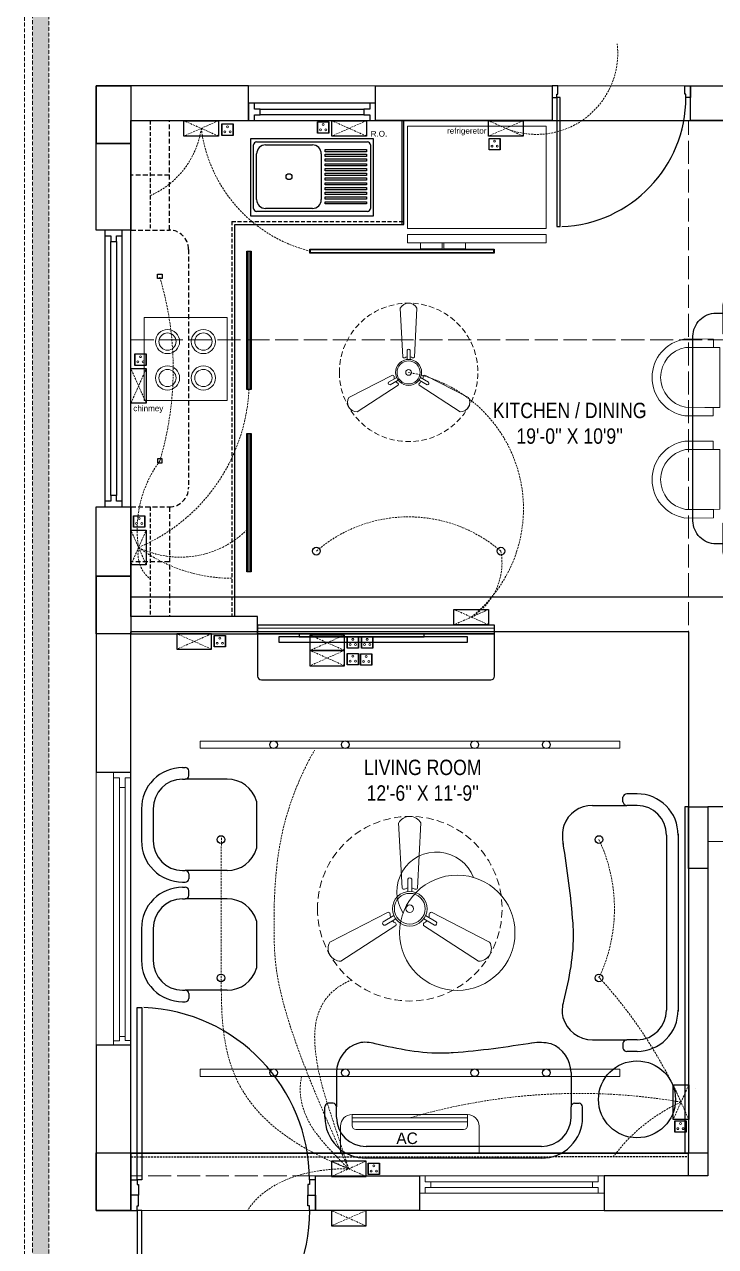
# Model space of a CAD drawing. Header units: millimetres. Extents: x 35877 to 3066687, y -650199 to -40525.
# Drawn here: x 149311.2 to 149490.8, y -180253 to -179935.2 of the extents above; entities that cross this region are included whole.
import ezdxf

# ---------------------------------------------------------------- set-up
doc = ezdxf.new("R2010")
doc.units = ezdxf.units.MM
doc.header["$MEASUREMENT"] = 0
for name, pattern in [('00 . GROUND FLOOR$0$DASHED', [0.75, 0.5, -0.25]), ('ACAD_ISO02W100', [15, 12, -3]), ('DASHED', [0.75, 0.5, -0.25]), ('DASHED2', [0.375, 0.25, -0.125]), ('DASHEDX2', [1.5, 1, -0.5]), ('HIDDEN', [0.375, 0.25, -0.125])]:
    doc.linetypes.add(name, pattern=pattern)
for name, color, linetype in [('AR DOOR', 40, 'Continuous'), ('AR ELE-5', 134, 'Continuous'), ('str coll', 6, 'Continuous')]:
    doc.layers.add(name, color=color, linetype=linetype)
for name, color, linetype, lineweight in [('CENTERLINE ( COLUMN ) ~ DIM', 7, 'Continuous', 9), ('COLUMN', 1, 'Continuous', 30), ('dim05', 1, 'Continuous', 13), ('Dimension', 10, 'DASHEDX2', 20), ('el', 7, 'Continuous', 20), ('ELEC-wires', 1, 'DASHED2', 13), ('Electrical', 84, 'Continuous', 30), ('FIRST FLOOR ( TEXT )', 7, 'Continuous', 9), ('FUR', 250, 'Continuous', 0), ('FURNITURE', 32, 'Continuous', 9), ('furniture dimensions', 1, 'DASHED', 0), ('FURNITURE-1', 252, 'Continuous', 13), ('GDR_FLOATING COLUMN', 3, 'Continuous', 18), ('GROUND FLOOR', 7, 'Continuous', 9), ('GROUND FLOOR  ( PLINE )', 251, 'Continuous', 30), ('GROUND FLOOR ( DW_RAIL )', 7, 'Continuous', 9), ('hatch-rcc', 251, 'Continuous', 9), ('Labelling', 1, 'Continuous', 25), ('Text', 7, 'Continuous', 15), ('XX~SLAB ( BEAM )~ ( DIM )', 7, 'Continuous', 9)]:
    doc.layers.add(name, color=color, linetype=linetype, lineweight=lineweight)
doc.layers.add('XX~SLAB ( PLINE )', color=251, linetype='Continuous', plot=False)
doc.styles.add('KATHA', font='swissc.ttf')
doc.styles.get("Standard").update_dxf_attribs({"font": 'arial.ttf', "height": 6})
doc.styles.add('TEXT', font='eurr____.ttf')

# ---------------------------------------------------------------- blocks, each defined once
blk = doc.blocks.new('profile light')
at = {"layer": 'Electrical', "color": 152, "lineweight": 30, "true_color": 0x2776bb}
for points in [[(2936.21, 2698.23), (2900.21, 2698.23), (2900.21, 2699.29), (2936.21, 2699.29)], [(2900.31, 2699.1), (2900.31, 2698.42), (2936.12, 2698.42), (2936.12, 2699.1)], [(2900.32, 2699.08), (2900.32, 2698.44), (2936.1, 2698.44), (2936.1, 2699.08)]]:
    blk.add_lwpolyline(points, close=True, dxfattribs=at)
blk = doc.blocks.new('*U116')
for points in [[(-40, 0), (0, 0), (0, 30), (10, 30), (10, 100), (-40, 100)], [(0, 0), (0, -1120), (30, -1120), (30, 0)], [(1160, 0), (1120, 0), (1120, 30), (1110, 30), (1110, 100), (1160, 100)]]:
    blk.add_lwpolyline(points, close=True)
at = {"layer": 'AR ELE-5', "linetype": 'ByBlock', "ltscale": 15}
blk.add_arc((-2, 1), 1122, 272.373, 359.9653, dxfattribs=at)
blk = doc.blocks.new('*U20')
for points in [[(0, 0), (0, 1120), (30, 1120), (30, 0)], [(-40, 0), (0, 0), (0, -30), (10, -30), (10, -100), (-40, -100)], [(1160, 0), (1120, 0), (1120, -30), (1110, -30), (1110, -100), (1160, -100)]]:
    blk.add_lwpolyline(points, close=True)
at = {"layer": 'AR ELE-5', "linetype": 'ByBlock', "ltscale": 15}
blk.add_arc((-1.6, -0.7), 1121.6, 0.03474, 87.62699, dxfattribs=at)
blk = doc.blocks.new('sf sfs')
at = {"layer": 'FURNITURE', "color": 9, "true_color": 0xc7c8ca, "transparency": 33554687}
blk.add_line((3348685.97, -514612.12), (3348664.42, -514612.12), dxfattribs=at)
blk.add_lwpolyline([(3348664.42, -514612.12), (3348664.42, -514590.57), (3348685.97, -514590.57), (3348685.97, -514612.12)], dxfattribs=at)
for centre, radius in [((3348670.49, -514596.83), 3.14), ((3348670.49, -514596.83), 2.24), ((3348679.82, -514596.83), 3.14), ((3348679.82, -514596.83), 2.24), ((3348670.49, -514606.3), 3.14), ((3348670.49, -514606.3), 2.24), ((3348679.82, -514606.3), 3.14), ((3348679.82, -514606.3), 2.24)]:
    blk.add_circle(centre, radius, dxfattribs=at)
blk = doc.blocks.new('SED S')
at = {"layer": 'FURNITURE', "color": 9, "true_color": 0xc7c8ca, "transparency": 33554687, "elevation": -0.07, "flags": 128}
for points in [[(3340639.61, -514630.85), (3340639.61, -514629.27), (3340645.24, -514629.27), (3340645.24, -514630.85)], [(3340645.71, -514630.85), (3340645.71, -514629.27), (3340651.34, -514629.27), (3340651.34, -514630.85)]]:
    blk.add_lwpolyline(points, dxfattribs=at)
at = {"layer": 'FURNITURE', "color": 9, "true_color": 0xc7c8ca, "transparency": 33554687, "elevation": -0.07}
for points in [[(3340618.66, -514630.85), (3340618.66, -514633.06), (3340654.66, -514633.06), (3340654.66, -514630.85)], [(3340618.66, -514634.61), (3340618.66, -514661.17), (3340654.66, -514661.17), (3340654.66, -514634.61)]]:
    blk.add_lwpolyline(points, close=True, dxfattribs=at)
blk = doc.blocks.new('SD DSD')
at = {"layer": 'FURNITURE', "color": 9, "true_color": 0xc7c8ca, "transparency": 33554687}
for p, q in [((3348486.7, -514623.32), (3348486.68, -514619.42)), ((3348502.23, -514619.34), (3348502.25, -514623.25)), ((3348486.7, -514623.32), (3348502.25, -514623.25)), ((3348483.69, -514625.26), (3348479.79, -514625.25)), ((3348483.69, -514625.26), (3348483.66, -514640.81)), ((3348505.76, -514625.26), (3348509.66, -514625.25)), ((3348505.76, -514625.26), (3348505.79, -514640.81)), ((3348479.75, -514640.8), (3348483.66, -514640.81)), ((3348509.7, -514640.8), (3348505.79, -514640.81)), ((3348479.75, -514651.77), (3348483.66, -514651.76)), ((3348483.69, -514667.31), (3348483.66, -514651.76)), ((3348505.76, -514667.31), (3348505.79, -514651.76)), ((3348509.7, -514651.77), (3348505.79, -514651.76)), ((3348483.69, -514667.31), (3348479.79, -514667.32)), ((3348505.76, -514667.31), (3348509.66, -514667.32)), ((3348486.7, -514669.25), (3348486.68, -514673.16)), ((3348486.7, -514669.25), (3348502.25, -514669.32)), ((3348502.23, -514673.23), (3348502.25, -514669.32))]:
    blk.add_line(p, q, dxfattribs=at)
at = {"layer": 'FURNITURE', "color": 9, "true_color": 0xc7c8ca, "transparency": 33554687, "flags": 128}
for points in [[(3348502.23, -514621.56), (3348504.46, -514621.55), (3348504.42, -514614.17, 0.853613), (3348484.42, -514614.22), (3348484.46, -514621.65), (3348486.68, -514621.64)], [(3348502.22, -514619.34), (3348502.23, -514621.56), (3348502.2, -514614.36, 0.835758), (3348486.65, -514614.39), (3348486.67, -514619.42), (3348486.68, -514621.64)], [(3348481.97, -514640.8), (3348481.97, -514643.02), (3348474.58, -514643.01, -0.853613), (3348474.58, -514623.01), (3348482.01, -514623.02), (3348482.01, -514625.25)], [(3348507.48, -514640.8), (3348507.48, -514643.02), (3348514.87, -514643.01, 0.853613), (3348514.87, -514623.01), (3348507.44, -514623.02), (3348507.44, -514625.25)], [(3348479.75, -514640.79), (3348481.97, -514640.8), (3348474.77, -514640.78, -0.835758), (3348474.76, -514625.23), (3348479.79, -514625.24), (3348482.01, -514625.25)], [(3348509.7, -514640.79), (3348507.48, -514640.8), (3348514.68, -514640.78, 0.835758), (3348514.69, -514625.23), (3348509.66, -514625.24), (3348507.44, -514625.25)], [(3348481.97, -514651.77), (3348481.97, -514649.55), (3348474.58, -514649.57, 0.853613), (3348474.58, -514669.57), (3348482.01, -514669.55), (3348482.01, -514667.32)], [(3348479.75, -514651.78), (3348481.97, -514651.77), (3348474.77, -514651.79, 0.835758), (3348474.76, -514667.34), (3348479.79, -514667.33), (3348482.01, -514667.33)], [(3348507.48, -514651.77), (3348507.48, -514649.55), (3348514.87, -514649.57, -0.853613), (3348514.87, -514669.57), (3348507.44, -514669.55), (3348507.44, -514667.32)], [(3348509.7, -514651.78), (3348507.48, -514651.77), (3348514.68, -514651.79, -0.835758), (3348514.69, -514667.34), (3348509.66, -514667.33), (3348507.44, -514667.33)], [(3348502.23, -514671.01), (3348504.46, -514671.02), (3348504.42, -514678.4, -0.853613), (3348484.42, -514678.36), (3348484.46, -514670.92), (3348486.68, -514670.93)], [(3348502.22, -514673.23), (3348502.23, -514671.01), (3348502.2, -514678.21, -0.835758), (3348486.65, -514678.18), (3348486.67, -514673.16), (3348486.68, -514670.93)]]:
    blk.add_lwpolyline(points, format="xyb", dxfattribs=at)
at = {"layer": 'FURNITURE', "color": 9, "lineweight": 30, "true_color": 0xc7c8ca, "transparency": 33554687}
blk.add_lwpolyline([(3348506.78, -514676.29), (3348482.68, -514676.29, -0.414214), (3348476.68, -514670.29), (3348476.68, -514622.29, -0.414214), (3348482.68, -514616.29), (3348506.78, -514616.29, -0.414214), (3348512.78, -514622.29), (3348512.78, -514670.29, -0.414214)], format="xyb", close=True, dxfattribs=at)
blk = doc.blocks.new('fan')
at = {"layer": 'Electrical', "lineweight": 15, "ltscale": 20, "transparency": 33554687}
for p, q in [((3300835.29, -509900.78), (3300836.47, -509923.43)), ((3300841.81, -509923.43), (3300842.99, -509900.78)), ((3300838.47, -509924.57), (3300838.47, -509920.25)), ((3300839.81, -509920.28), (3300839.81, -509924.57)), ((3300831.66, -509931.77), (3300811.45, -509942.07)), ((3300829.93, -509935.08), (3300833.64, -509932.93)), ((3300834.31, -509934.09), (3300830.57, -509936.25)), ((3300847.68, -509936.23), (3300843.97, -509934.09)), ((3300844.64, -509932.93), (3300848.38, -509935.09)), ((3300866.83, -509942.07), (3300846.62, -509931.77)), ((3300815.3, -509948.74), (3300834.33, -509936.39)), ((3300843.95, -509936.39), (3300862.98, -509948.74))]:
    blk.add_line(p, q, dxfattribs=at)
at = {"layer": 'Electrical', "linetype": 'DASHED', "lineweight": 15, "ltscale": 5, "transparency": 33554687}
blk.add_circle((3300839.14, -509930.53), 32, dxfattribs=at)
at = {"layer": 'Electrical', "lineweight": 15, "ltscale": 20, "transparency": 33554687}
for centre, major_axis, start_param, end_param in [((3300839.14, -509902.94), (3.12, 3.12), -0.272136, 1.842967), ((3300839.13, -509920.5), (0.501, 0.501), -0.465536, 1.983618), ((3300839.14, -509930.53), (4.24, -4.24), 3.14161, 9.424795), ((3300839.14, -509930.53), (3.77, -3.77), 1.749190548672175e-05, 6.283202799085073), ((3300837.1, -509923.08), (0.51, 0.51), 2.863014, 4.257784), ((3300839.14, -509926.42), (2.27, -2.27), 2.565057, 2.951308), ((3300839.14, -509926.42), (2.27, 2.27), 0.19032, 0.57657), ((3300841.18, -509923.08), (0.51, -0.51), 5.167028, 6.561799), ((3300839.14, -509930.53), (0.943, 0.943), 1.570814, 7.853999), ((3300830.46, -509935.55), (0.501, -0.501), 3.199655, 5.648809), ((3300831.67, -509932.49), (0.51, -0.51), 0.978238, 2.373008), ((3300835.59, -509932.58), (2.27, -2.27), 3.855511, 4.241762), ((3300835.59, -509932.58), (2.27, -2.27), 4.659452, 5.045703), ((3300842.69, -509932.58), (2.27, 2.27), 4.37911, 4.765361), ((3300842.69, -509932.58), (2.27, 2.27), 5.183051, 5.569301), ((3300846.61, -509932.49), (0.51, -0.51), 2.339416, 3.734186), ((3300847.83, -509935.54), (0.501, 0.501), 3.723254, 6.172408), ((3300833.71, -509936.02), (0.51, 0.51), -1.325776, 0.068994), ((3300844.57, -509936.02), (0.51, -0.51), 3.072633, 4.467404), ((3300815.25, -509944.32), (3.12, -3.12), 3.393055, 5.508159), ((3300863.03, -509944.32), (3.12, -3.12), 5.48745, 7.602554)]:
    blk.add_ellipse(centre, major_axis=major_axis, ratio=1, start_param=start_param, end_param=end_param, dxfattribs=at)
blk = doc.blocks.new('ac paln')
at = {"layer": 'Electrical', "lineweight": 15}
for p, q in [((389238.69, -37646.36), (389238.69, -37610.34)), ((389238.69, -37610.34), (389245.67, -37610.34)), ((389244.81, -37642.35), (389244.81, -37614.35)), ((389245.81, -37613.35), (389248.68, -37613.35)), ((389246.82, -37643.35), (389246.82, -37613.35)), ((389247.82, -37643.35), (389247.82, -37613.35)), ((389248.68, -37613.35), (389248.68, -37643.35)), ((389248.68, -37643.35), (389248.68, -37613.35)), ((389245.81, -37643.35), (389248.68, -37643.35)), ((389248.68, -37643.35), (389248.68, -37643.35)), ((389245.67, -37646.36), (389238.69, -37646.36))]:
    blk.add_line(p, q, dxfattribs=at)
for centre, start, end in [((389245.67, -37613.35), 0, 90), ((389245.67, -37643.35), 270, 0)]:
    blk.add_arc(centre, 3.01, start, end, dxfattribs=at)
at = {"layer": 'Electrical', "lineweight": 15, "extrusion": (0, 0, -1)}
for centre, start_param, end_param in [((389245.81, -37614.35), -0.785398, 0.785398), ((389245.81, -37642.35), 3.926991, 5.497787)]:
    blk.add_ellipse(centre, major_axis=(-0.71, 0.71), ratio=1, start_param=start_param, end_param=end_param, dxfattribs=at)
at = {"layer": 'Text', "style": 'TEXT'}
blk.add_text('AC', height=3, rotation=270, dxfattribs=at).set_placement((389241.02, -37624.87))
blk = doc.blocks.new('6616')
at = {"color": 242, "linetype": 'DASHED', "true_color": 0xcd2027}
for p, q in [((386784.79, -36915.77), (386775.78, -36911.78)), ((386784.79, -36911.78), (386775.78, -36915.77))]:
    blk.add_line(p, q, dxfattribs=at)
at = {"layer": 'ELEC-wires', "color": 5, "linetype": 'ByBlock', "lineweight": 30, "ltscale": 4}
blk.add_lwpolyline([(386775.78, -36911.78), (386784.79, -36911.78), (386784.79, -36915.77), (386775.78, -36915.77)], close=True, dxfattribs=at)
blk = doc.blocks.new('erfer')
at = {"layer": 'hatch-rcc', "lineweight": 30}
blk.add_lwpolyline([(1905.9, -1304.21), (1908.38, -1304.21), (1908.38, -1306.73), (1905.9, -1306.73)], close=True, dxfattribs=at)
at = {"layer": 'hatch-rcc'}
blk.add_lwpolyline([(1905.96, -1304.28), (1908.31, -1304.28), (1908.31, -1306.66), (1905.96, -1306.66)], close=True, dxfattribs=at)
for centre in [(1907.14, -1304.81), (1906.56, -1305.95), (1907.72, -1305.95)]:
    blk.add_circle(centre, 0.211, dxfattribs=at)
blk = doc.blocks.new('16')
at = {"layer": 'hatch-rcc', "color": 1, "lineweight": 30}
blk.add_lwpolyline([(392822.83, -38266.87), (392825.13, -38266.87), (392825.13, -38269.2), (392822.83, -38269.2)], close=True, dxfattribs=at)
at = {"layer": 'hatch-rcc', "color": 1}
blk.add_lwpolyline([(392822.89, -38266.93), (392825.07, -38266.93), (392825.07, -38269.14), (392822.89, -38269.14)], close=True, dxfattribs=at)
for centre in [(392823.98, -38267.42), (392823.44, -38268.48), (392824.52, -38268.48)]:
    blk.add_circle(centre, 0.195, dxfattribs=at)

msp = doc.modelspace()

# ---------------------------------------------------------------- hatches: boundary and pattern name
at = {"layer": 'Dimension', "true_color": 0xd39e00, "transparency": 33554687}
h = msp.add_hatch(color=42, dxfattribs=at)
h.paths.add_polyline_path([(149313.2858, -179875.7712), (149313.2858, -180301.0714), (149917.5125, -180301.0714), (149917.5125, -179875.7712)])
h.paths.add_polyline_path([(149317.5264, -179880.0117), (149913.2719, -179880.0117), (149913.2719, -180296.8308), (149317.5264, -180296.8308)], flags=16)

# ---------------------------------------------------------------- linework, layer by layer
at = {"color": 9, "lineweight": 30, "true_color": 0xc7c8ca, "transparency": 33554687}
for points in [[(149426.3395, -180095.8727), (149426.3395, -180094.426), (149377.3395, -180094.426), (149377.3395, -180095.8727)], [(149426.3395, -180095.8727), (149426.3395, -180094.426), (149377.3395, -180094.426), (149377.3395, -180095.8727)], [(149415.058, -180094.426), (149415.058, -180093.66), (149382.6211, -180093.66), (149382.6211, -180094.426)], [(149415.058, -180094.426), (149415.058, -180093.66), (149382.6211, -180093.66), (149382.6211, -180094.426)]]:
    msp.add_lwpolyline(points, close=True, dxfattribs=at)
at = {"layer": 'CENTERLINE ( COLUMN ) ~ DIM', "transparency": 33554687}
for p, q in [((149329.8395, -179966.16), (149338.8395, -179966.16)), ((149329.8395, -179988.66), (149338.8395, -179988.66)), ((149329.8395, -180060.66), (149338.8395, -180060.66))]:
    msp.add_line(p, q, dxfattribs=at)
at = {"layer": 'COLUMN', "transparency": 33554687}
for points in [[(149329.8395, -179951.16), (149338.8395, -179951.16), (149338.8395, -179966.16), (149329.8395, -179966.16)], [(149484.3395, -179951.16), (149493.3395, -179951.16), (149493.3395, -179960.16), (149484.3395, -179960.16)], [(149329.8395, -180078.66), (149338.8395, -180078.66), (149338.8395, -180093.66), (149329.8395, -180093.66)], [(149329.8395, -180228.66), (149338.8395, -180228.66), (149338.8395, -180243.66), (149329.8395, -180243.66)]]:
    msp.add_lwpolyline(points, close=True, dxfattribs=at)
at = {"layer": 'Dimension', "color": 42, "true_color": 0xd39e00, "transparency": 33554687, "elevation": 0.3521}
for points in [[(149311.1655, -179873.6509), (149919.6328, -179873.6509), (149919.6328, -180303.1917), (149311.1655, -180303.1917)], [(149313.2858, -179875.7712), (149917.5125, -179875.7712), (149917.5125, -180301.0714), (149313.2858, -180301.0714)], [(149317.5264, -179880.0117), (149913.2719, -179880.0117), (149913.2719, -180296.8308), (149317.5264, -180296.8308)]]:
    msp.add_lwpolyline(points, close=True, dxfattribs=at)
at = {"layer": 'Electrical', "color": 152, "lineweight": 30, "true_color": 0x2776bb, "transparency": 33554687, "elevation": 0.0053}
for points in [[(149433.3268, -179994.6493), (149385.3487, -179994.6493), (149385.3487, -179993.5897), (149433.3268, -179993.5897)], [(149385.4496, -179993.7783), (149385.4496, -179994.4633), (149433.2443, -179994.4633), (149433.2443, -179993.7783)], [(149385.468, -179993.7966), (149385.468, -179994.445), (149433.226, -179994.445), (149433.226, -179993.7966)]]:
    msp.add_lwpolyline(points, close=True, dxfattribs=at)
at = {"layer": 'FUR', "transparency": 33554687}
msp.add_line((149485.7082, -180211.9714), (149485.7082, -180211.9714), dxfattribs=at)
msp.add_line((149485.7082, -180211.9714), (149485.7082, -180211.9714), dxfattribs=at)
at = {"layer": 'FURNITURE', "color": 3, "linetype": 'DASHEDX2', "lineweight": 30, "transparency": 33554687}
for p, q in [((149343.8395, -179960.16), (149343.8395, -179988.66)), ((149365.0895, -179986.41), (149409.8202, -179986.41)), ((149365.0895, -179986.41), (149365.0895, -180089.16)), ((149343.8395, -180060.66), (149343.8395, -180089.16))]:
    msp.add_line(p, q, dxfattribs=at)
at = {"layer": 'FURNITURE', "color": 9, "linetype": 'HIDDEN', "lineweight": 30, "ltscale": 5, "true_color": 0xc7c8ca, "transparency": 33554687}
for p, q in [((149348.8395, -179988.66), (149348.8395, -179960.16)), ((149338.8395, -179988.66), (149348.8395, -179988.66)), ((149353.8395, -179993.66), (149353.8395, -180055.66)), ((149338.8395, -180060.66), (149348.8395, -180060.66)), ((149348.8395, -180060.66), (149348.8395, -180089.16))]:
    msp.add_line(p, q, dxfattribs=at)
at = {"layer": 'FURNITURE', "color": 9, "lineweight": 30, "ltscale": 0.4, "true_color": 0xc7c8ca, "transparency": 33554687}
for p, q in [((149409.8202, -179987.16), (149409.8202, -179960.16)), ((149365.8395, -180089.16), (149365.8395, -179987.16)), ((149365.8395, -179987.16), (149409.8202, -179987.16))]:
    msp.add_line(p, q, dxfattribs=at)
at = {"layer": 'FURNITURE', "color": 9, "lineweight": 30, "true_color": 0xc7c8ca, "transparency": 33554687}
for p, q in [((149370.7249, -179983.0341, -0.0006), (149370.7249, -179966.493, -0.0006)), ((149371.4995, -179965.7184, -0.0006), (149400.3473, -179965.7184, -0.0006)), ((149373.8568, -179966.493, -0.0006), (149386.0235, -179966.493, -0.0006)), ((149401.1219, -179966.493, -0.0006), (149401.1219, -179983.0341, -0.0006)), ((149371.5329, -179980.7102, -0.0006), (149371.5329, -179968.8168, -0.0006)), ((149388.3473, -179968.8168, -0.0006), (149388.3473, -179980.7102, -0.0006)), ((149400.3473, -179983.8087, -0.0006), (149371.4995, -179983.8087, -0.0006)), ((149386.0235, -179983.0341, -0.0006), (149373.8568, -179983.0341, -0.0006)), ((149483.8395, -180138.66), (149482.8395, -180138.66)), ((149482.8395, -180138.66), (149482.8395, -180228.6603)), ((149338.8421, -180234.66), (149338.8395, -180228.6774)), ((149338.8395, -180228.6986), (149483.8395, -180228.6986))]:
    msp.add_line(p, q, dxfattribs=at)
at = {"layer": 'FURNITURE', "color": 3, "lineweight": 30, "transparency": 33554687}
for p, q in [((149345.7552, -180000.1207), (149346.9589, -180000.1207)), ((149345.7552, -180001.2163), (149345.7552, -180000.1207)), ((149346.9589, -180000.1207), (149346.9589, -180001.2163)), ((149346.9589, -180001.2163), (149345.7552, -180001.2163)), ((149346.9589, -180048.1038), (149345.7552, -180048.1038)), ((149345.7552, -180048.1038), (149345.7552, -180049.1993)), ((149346.9589, -180049.1993), (149346.9589, -180048.1038)), ((149345.7552, -180049.1993), (149346.9589, -180049.1993))]:
    msp.add_line(p, q, dxfattribs=at)
at = {"layer": 'FURNITURE', "color": 9, "lineweight": 30, "true_color": 0xc7c8ca, "transparency": 16777216}
for p, q in [((149352.2356, -180128.4471, 2.2055), (149352.9379, -180128.4471, 2.2055)), ((149353.9379, -180130.5712, 2.2055), (149353.9379, -180129.3229, 2.2055)), ((149352.2356, -180131.4471, 2.2055), (149352.9379, -180131.4471, 2.2055)), ((149363.8493, -180131.4471, 1.3189), (149352.9379, -180131.4471, 2.2055)), ((149371.5164, -180137.1803, -0.0403), (149371.5164, -180149.4999, -0.0403)), ((149466.7692, -180137.3983, 3.7001), (149466.7692, -180136.15, 3.7001)), ((149470.4715, -180135.2742, 3.7001), (149467.7692, -180135.2742, 3.7001)), ((149341.6243, -180138.9547, -1.4125), (149341.6243, -180147.7255, 1.4125)), ((149344.6243, -180139.1631, -5.6145), (149344.6243, -180147.5171, -2.9588)), ((149458.8578, -180138.2742, 2.8134), (149467.7692, -180138.2742, 3.7001)), ((149470.4715, -180138.2742, 3.7001), (149467.7692, -180138.2742, 3.7001)), ((149478.0828, -180145.9902, -4.12), (149478.0828, -180191.5582, -1.4642)), ((149481.0828, -180145.7818, 0.0821), (149481.0828, -180191.7666, 2.907)), ((149352.2356, -180155.2331, 0.8464), (149352.9379, -180155.2331, 0.8464)), ((149363.8493, -180155.2331, 1.3189), (149352.9379, -180155.2331, 2.2055)), ((149353.9379, -180156.109, 2.2055), (149353.9379, -180157.3573, 2.2055)), ((149352.2356, -180158.2331, 0.8464), (149352.9379, -180158.2331, 0.8464)), ((149352.2356, -180159.5731, 2.2055), (149352.9379, -180159.5731, 2.2055)), ((149352.2356, -180162.5731, 2.2055), (149352.9379, -180162.5731, 2.2055)), ((149363.8493, -180162.5731, 1.3189), (149352.9379, -180162.5731, 2.2055)), ((149353.9379, -180161.6973, 2.2055), (149353.9379, -180160.449, 2.2055)), ((149371.5164, -180168.3063, -0.0403), (149371.5164, -180180.626, -0.0403)), ((149341.6243, -180170.0807, -1.4125), (149341.6243, -180178.8516, 1.4125)), ((149344.6243, -180170.2892, -5.6145), (149344.6243, -180178.6431, -2.9588)), ((149352.2356, -180186.3592, 0.8464), (149352.9379, -180186.3592, 0.8464)), ((149363.8493, -180186.3592, 1.3189), (149352.9379, -180186.3592, 2.2055)), ((149353.9379, -180187.235, 2.2055), (149353.9379, -180188.4833, 2.2055)), ((149352.2356, -180189.3592, 0.8464), (149352.9379, -180189.3592, 0.8464)), ((149458.8578, -180199.2742, 2.8134), (149467.7692, -180199.2742, 3.7001)), ((149466.7692, -180200.15, 3.7001), (149466.7692, -180201.3983, 3.7001)), ((149470.4715, -180199.2742, 2.3409), (149467.7692, -180199.2742, 2.3409)), ((149470.4715, -180202.2742, 2.3409), (149467.7692, -180202.2742, 2.3409)), ((149392.2705, -180207.7968, 2.8134), (149392.2705, -180216.7081, 3.7001)), ((149453.2705, -180207.7968, 2.8134), (149453.2705, -180216.7081, 3.7001)), ((149391.3946, -180215.7081, 3.7001), (149390.1463, -180215.7081, 3.7001)), ((149454.1463, -180215.7081, 3.7001), (149455.3946, -180215.7081, 3.7001)), ((149389.2705, -180219.4105, 2.3409), (149389.2705, -180216.7081, 2.3409)), ((149392.2705, -180219.4105, 2.3409), (149392.2705, -180216.7081, 2.3409)), ((149453.2705, -180219.4105, 3.7001), (149453.2705, -180216.7081, 3.7001)), ((149456.2705, -180219.4105, 3.7001), (149456.2705, -180216.7081, 3.7001)), ((149445.5544, -180227.0218, -4.12), (149399.9865, -180227.0218, -1.4642)), ((149445.7629, -180230.0218, 0.0821), (149399.778, -180230.0218, 2.907))]:
    msp.add_line(p, q, dxfattribs=at)
at = {"layer": 'FURNITURE', "color": 9, "lineweight": 30, "true_color": 0xc7c8ca, "transparency": 33554687, "elevation": -0.0006}
for points in [[(149369.9401, -179984.9438), (149401.9401, -179984.9438), (149401.9401, -179964.9438), (149369.9401, -179964.9438)], [(149389.3699, -179967.673), (149400.0993, -179967.673), (149400.0993, -179968.26), (149389.3699, -179968.26)], [(149389.3699, -179968.9088), (149400.0993, -179968.9088), (149400.0993, -179969.4958), (149389.3699, -179969.4958)], [(149389.3699, -179970.1446), (149400.0993, -179970.1446), (149400.0993, -179970.7317), (149389.3699, -179970.7317)], [(149389.3699, -179971.3805), (149400.0993, -179971.3805), (149400.0993, -179971.9675), (149389.3699, -179971.9675)], [(149389.3699, -179972.6163), (149400.0993, -179972.6163), (149400.0993, -179973.2033), (149389.3699, -179973.2033)], [(149389.3699, -179973.8521), (149400.0993, -179973.8521), (149400.0993, -179974.4391), (149389.3699, -179974.4391)], [(149389.3699, -179975.0879), (149400.0993, -179975.0879), (149400.0993, -179975.6749), (149389.3699, -179975.6749)], [(149389.3699, -179976.3237), (149400.0993, -179976.3237), (149400.0993, -179976.9108), (149389.3699, -179976.9108)], [(149389.3699, -179977.5596), (149400.0993, -179977.5596), (149400.0993, -179978.1466), (149389.3699, -179978.1466)], [(149389.3699, -179978.7954), (149400.0993, -179978.7954), (149400.0993, -179979.3824), (149389.3699, -179979.3824)], [(149389.3699, -179980.0312), (149400.0993, -179980.0312), (149400.0993, -179980.6182), (149389.3699, -179980.6182)], [(149389.3699, -179981.267), (149400.0993, -179981.267), (149400.0993, -179981.854), (149389.3699, -179981.854)]]:
    msp.add_lwpolyline(points, close=True, dxfattribs=at)
at = {"layer": 'FURNITURE', "color": 9, "linetype": 'HIDDEN', "lineweight": 30, "ltscale": 5, "true_color": 0xc7c8ca, "transparency": 33554687}
for points in [[(149338.8395, -179988.66), (149348.8395, -179988.66), (149348.8395, -179974.41), (149338.8395, -179974.41)], [(149338.8395, -180060.66), (149348.8395, -180060.66), (149348.8395, -180074.91), (149338.8395, -180074.91)]]:
    msp.add_lwpolyline(points, close=True, dxfattribs=at)
at = {"layer": 'FURNITURE', "color": 9, "lineweight": 30, "true_color": 0xc7c8ca, "transparency": 33554687}
msp.add_lwpolyline([(149433.3834, -180091.41), (149371.7829, -180091.41), (149371.7829, -180093.66), (149433.3834, -180093.66)], close=True, dxfattribs=at)
at = {"layer": 'FURNITURE', "color": 18, "lineweight": 0, "true_color": 0x000000, "transparency": 33554687}
msp.add_lwpolyline([(149371.7829, -180093.16), (149433.3834, -180093.16), (149433.3834, -180092.2204), (149371.7829, -180092.2204)], close=True, dxfattribs=at)
at = {"layer": 'FURNITURE', "color": 9, "lineweight": 30, "true_color": 0xc7c8ca, "transparency": 33554687}
msp.add_lwpolyline([(149433.3834, -180104.66), (149433.3834, -180093.66), (149371.7829, -180093.66), (149371.7829, -180104.66, 0.41421356), (149372.7829, -180105.66), (149432.3834, -180105.66, 0.41421356)], format="xyb", close=True, dxfattribs=at)
at = {"layer": 'FURNITURE', "color": 1, "lineweight": 0, "transparency": 33554687}
for points in [[(149356.8209, -180121.5597), (149465.9637, -180121.5597), (149465.9637, -180123.4353), (149356.8209, -180123.4353)], [(149356.8209, -180208.7604), (149465.9637, -180208.7604), (149465.9637, -180206.8848), (149356.8209, -180206.8848)]]:
    msp.add_lwpolyline(points, close=True, dxfattribs=at)
at = {"layer": 'FURNITURE', "color": 9, "lineweight": 30, "true_color": 0xc7c8ca, "transparency": 33554687}
msp.add_circle((149379.9401, -179974.7635, -0.0006), 0.7624, dxfattribs=at)
at = {"layer": 'FURNITURE', "color": 240, "lineweight": 30, "true_color": 0xed1f24, "transparency": 33554687}
for centre in [(149387.0426, -180072.16), (149435.0426, -180072.16), (149375.9258, -180122.4975), (149394.5738, -180122.4843), (149428.2108, -180122.4843), (149446.8588, -180122.4975), (149362.272, -180147.16), (149460.5126, -180147.16), (149362.272, -180183.16), (149460.5126, -180183.16), (149375.9258, -180207.8226), (149394.5738, -180207.8358), (149428.2108, -180207.8358), (149446.8588, -180207.8226)]:
    msp.add_circle(centre, 1, dxfattribs=at)
at = {"layer": 'FURNITURE', "color": 9, "true_color": 0xc7c8ca, "transparency": 33554687}
msp.add_circle((149423.6968, -180171.4282, 0.0693), 15, dxfattribs=at)
at = {"layer": 'FURNITURE', "color": 9, "lineweight": 30, "true_color": 0xc7c8ca, "transparency": 16777216}
msp.add_circle((149470.4152, -180214.751, -0.0495), 10.0007, dxfattribs=at)
at = {"layer": 'FURNITURE', "color": 9, "lineweight": 30, "true_color": 0xc7c8ca, "transparency": 33554687}
for centre, radius, start, end in [((149371.4995, -179966.493, -0.0006), 0.7746, 90, 180), ((149373.8568, -179968.8168, -0.0006), 2.3238, 90, 180), ((149386.0235, -179968.8168, -0.0006), 2.3238, 0, 90), ((149400.3473, -179966.493, -0.0006), 0.7746, 0, 90), ((149373.8568, -179980.7102, -0.0006), 2.3238, 180, 270), ((149386.0235, -179980.7102, -0.0006), 2.3238, 270, 0), ((149371.4995, -179983.0341, -0.0006), 0.7746, 180, 270), ((149400.3473, -179983.0341, -0.0006), 0.7746, 270, 0)]:
    msp.add_arc(centre, radius, start, end, dxfattribs=at)
at = {"layer": 'FURNITURE', "color": 9, "linetype": 'HIDDEN', "lineweight": 30, "ltscale": 5, "true_color": 0xc7c8ca, "transparency": 33554687}
for centre, start, end in [((149348.8395, -179993.66), 0, 90), ((149348.8395, -180055.66), 270, 0)]:
    msp.add_arc(centre, 5, start, end, dxfattribs=at)
at = {"layer": 'FURNITURE', "color": 9, "lineweight": 30, "true_color": 0xc7c8ca, "transparency": 16777216}
for centre, radius, start, end in [((149352.2356, -180139.0589, 0.8464), 10.6118, 90, 180.562696), ((149352.9379, -180129.4559, 0.8464), 1.0088, 7.573003, 90), ((149352.9379, -180130.4383, 0.8464), 1.0088, 270, 352.426997), ((149352.3412, -180139.1631, 0.8464), 7.7169, 90.900455, 180), ((149363.8293, -180139.467, 1.3189), 8.02, 16.566668, 89.857319), ((149467.7692, -180136.283, 2.3409), 1.0088, 90, 172.426997), ((149470.4715, -180145.886, 2.3409), 10.6118, 359.437304, 90), ((149458.8778, -180146.2941, 4.1726), 8.02, 90.142681, 159.426293), ((149467.7692, -180137.2654, 2.3409), 1.0088, 187.573003, 270), ((149470.3659, -180145.9902, 2.3409), 7.7169, 0, 89.099545), ((149463.405, -180146.392, 4.1726), 12.384, 166.380272, 189.494728), ((149352.2356, -180147.6213, 0.8464), 10.6118, 179.437304, 270), ((149352.3412, -180147.5171, 0.8464), 7.7169, 180, 269.099545), ((149363.8293, -180147.2132, 1.3189), 8.02, 270.142681, 343.433332), ((149352.9379, -180156.2419, 0.8464), 1.0088, 7.573003, 90), ((149352.9379, -180157.2243, 0.8464), 1.0088, 270, 352.426997), ((149352.2356, -180170.1849, 0.8464), 10.6118, 90, 180.562696), ((149352.3412, -180170.2892, 0.8464), 7.7169, 90.900455, 180), ((149352.9379, -180160.5819, 0.8464), 1.0088, 7.573003, 90), ((149352.9379, -180161.5643, 0.8464), 1.0088, 270, 352.426997), ((149363.8293, -180170.5931, 1.3189), 8.02, 16.566668, 89.857319), ((149352.2356, -180178.7474, 0.8464), 10.6118, 179.437304, 270), ((149352.3412, -180178.6431, 0.8464), 7.7169, 180, 269.099545), ((149363.8293, -180178.3392, 1.3189), 8.02, 270.142681, 343.433332), ((149352.9379, -180187.368, 0.8464), 1.0088, 7.573003, 90), ((149352.9379, -180188.3504, 0.8464), 1.0088, 270, 352.426997), ((149459.0991, -180191.6687, -1.3714), 8.1339, 162.618345, 192.466718), ((149458.8778, -180191.2542, 2.8134), 8.02, 195.700879, 269.857319), ((149470.4715, -180191.6624, 2.3409), 10.6118, 270, 0.562696), ((149470.3659, -180191.5582, 2.3409), 7.7169, 270.900455, 0), ((149400.2904, -180207.8167, 2.8134), 8.02, 105.700879, 179.857319), ((149399.876, -180208.0381, -1.3714), 8.1339, 72.618345, 102.466718), ((149445.1527, -180212.344, 4.1726), 12.384, 76.380272, 99.494728), ((149445.2505, -180207.8167, 4.1726), 8.02, 0.142681, 69.426293), ((149467.7692, -180200.283, 2.3409), 1.0088, 90, 172.426997), ((149467.7692, -180201.2654, 2.3409), 1.0088, 187.573003, 270), ((149390.2793, -180216.7081, 2.3409), 1.0088, 97.573003, 180), ((149391.2617, -180216.7081, 2.3409), 1.0088, 0, 82.426997), ((149454.2793, -180216.7081, 2.3409), 1.0088, 97.573003, 180), ((149455.2617, -180216.7081, 2.3409), 1.0088, 0, 82.426997), ((149399.8823, -180219.4105, 2.3409), 10.6118, 180, 270.562696), ((149399.9865, -180219.3049, 2.3409), 7.7169, 180.900455, 270), ((149445.6586, -180219.4105, 2.3409), 10.6118, 269.437304, 0), ((149445.5544, -180219.3049, 2.3409), 7.7169, 270, 359.099545)]:
    msp.add_arc(centre, radius, start, end, dxfattribs=at)
at = {"layer": 'FURNITURE', "color": 9, "true_color": 0xc7c8ca, "transparency": 33554687}
msp.add_arc((149418.288, -180160.7163, 0.0693), 10.3133, 20.909611, 212.672441, dxfattribs=at)
at = {"layer": 'FURNITURE', "color": 9, "lineweight": 30, "true_color": 0xc7c8ca, "transparency": 16777216}
for points in [[(149451.1437, -180148.1303, 3.8417), (149452.2076, -180155.0123, 2.6126), (149453.3287, -180162.5969, 1.3608), (149454.1485, -180176.5411, 1.542), (149452.7446, -180183.2409, 0.0738), (149451.3367, -180189.2388, -1.3714)], [(149443.4144, -180200.0826, 3.8417), (149436.5324, -180201.1465, 2.6126), (149428.9478, -180202.2676, 1.3608), (149415.0036, -180203.0875, 1.542), (149408.3037, -180201.6836, 0.0738), (149402.3058, -180200.2756, -1.3714)]]:
    msp.add_open_spline(points, degree=3, knots=[1.8844998, 1.8844998, 1.8844998, 1.8844998, 22.97733312, 25.09559381, 43.70575449, 43.70575449, 43.70575449, 43.70575449], dxfattribs=at)
at = {"layer": 'furniture dimensions', "color": 9, "linetype": 'Continuous', "lineweight": 30, "true_color": 0xc7c8ca, "transparency": 33554687}
for p, q in [((149338.8395, -180228.6986), (149338.8395, -180093.16)), ((149483.8395, -180093.16), (149338.8395, -180093.16)), ((149483.8395, -180093.16), (149483.8395, -180228.6986)), ((149483.8395, -180228.6986), (149338.8395, -180228.6986))]:
    msp.add_line(p, q, dxfattribs=at)
msp.add_lwpolyline([(149338.8395, -179960.16), (149570.8395, -179960.16), (149570.8395, -180084.16), (149338.8395, -180084.16)], close=True, dxfattribs=at)
at = {"layer": 'furniture dimensions', "lineweight": 0, "transparency": 33554687}
for centre, radius, start, end in [((149444.3249, -179942.6712), 21.091, 247.752013, 6.815643), ((149334.7524, -179958.9901), 22.6153, 293.691657, 351.860595), ((149394.5801, -179957.5379, 0.0107), 37.7284, 187.085993, 255.837121), ((149265.9841, -180024.8097), 83.8505, 343.442656, 16.713366), ((149322.4931, -180027.8136, 0.0107), 47.1021, 292.914957, 357.316719), ((149370.3456, -180066.5221), 29.8809, 143.396694, 189.004028), ((149411.0426, -180099.9844), 36.745, 49.220486, 130.779514), ((149351.7021, -180049.113), 24.6153, 243.796413, 314.695573), ((149349.2228, -180072.8027), 8.5418, 169.175632, 230.933218), ((149365.2404, -180038.115), 41.1126, 233.581904, 269.789755), ((149418.8225, -180075.1805), 16.499, 301.076436, 10.548454), ((149422.4985, -180165.16), 42.0604, 334.662058, 25.337942), ((149370.3339, -180265.4365, 0.0182), 122.2117, 24.137155, 42.512506), ((149455.4107, -180368.9326), 155.7338, 80.221483, 106.438779), ((149500.2419, -180256.1935), 44.6876, 114.288439, 143.546955)]:
    msp.add_arc(centre, radius, start, end, dxfattribs=at)
at = {"layer": 'furniture dimensions', "color": 6, "lineweight": 0, "transparency": 33554687}
msp.add_arc((149404.878, -180061.1502), 36.0216, 308.575141, 80.146114, dxfattribs=at)
at = {"layer": 'furniture dimensions', "lineweight": 0, "transparency": 33554687}
for points in [[(149395.4773, -180232.7863, 0.0001), (149377.0691, -180192.8319, 0.0053), (149375.3626, -180171.903, 0.0072), (149377.0307, -180140.5861, 0.0074), (149386.6555, -180123.4353), (149386.6555, -180124.0443, 0.0053)], [(149395.6538, -180232.872), (149362.5048, -180219.8976, 0.0053), (149362.272, -180183.16), (149362.272, -180147.16), (149362.4213, -180146.7512, 0.0053)], [(149395.46, -180232.7862, 0.0001), (149387.1494, -180224.7137, 0.0053), (149383.3156, -180218.0336, -0.0018), (149382.4819, -180212.3042, -0.0003), (149383.2143, -180208.7604)], [(149395.9687, -180232.7901), (149374.7436, -180232.5383, 0.0053), (149369.2238, -180243.66), (149369.2238, -180243.5679, 0.0053)]]:
    msp.add_open_spline(points, degree=3, dxfattribs=at)
at = {"layer": 'furniture dimensions', "color": 6, "lineweight": 0, "transparency": 33554687}
msp.add_open_spline([(149395.46, -180232.7862, 0.0001), (149390.2793, -180216.7081, 2.3409), (149386.3945, -180207.2604, 0.0051), (149385.6571, -180188.1653, 0.0221), (149396.1131, -180183.7115)], degree=3, dxfattribs=at)
at = {"layer": 'GDR_FLOATING COLUMN', "linetype": '00 . GROUND FLOOR$0$DASHED', "lineweight": 30, "transparency": 33554687}
msp.add_line((149338.8553, -180229.6995), (149483.8395, -180229.6328), dxfattribs=at)
at = {"layer": 'GROUND FLOOR', "transparency": 33554687}
for p, q in [((149730.3395, -179951.16), (149329.8395, -179951.16)), ((149448.3395, -179951.16), (149448.3395, -179960.16)), ((149484.3395, -179951.16), (149484.3395, -179960.16)), ((149338.8395, -179960.16), (149338.8395, -180080.16)), ((149448.3395, -179960.16), (149338.8395, -179960.16)), ((149566.8395, -179960.16), (149484.3395, -179960.16)), ((149338.8395, -179988.66), (149329.8395, -179988.66)), ((149338.8395, -180060.66), (149329.8395, -180060.66)), ((149371.7829, -180089.16), (149338.8395, -180089.16)), ((149371.7829, -180089.16), (149371.7829, -180093.66)), ((149338.8395, -180093.66), (149338.8395, -180243.66)), ((149371.7829, -180093.66), (149338.8395, -180093.66)), ((149338.8395, -180093.66), (149338.8395, -180243.66)), ((149398.8395, -180093.66), (149338.8395, -180093.66)), ((149329.8395, -180129.66), (149329.8395, -180200.66)), ((149338.8395, -180129.66), (149329.8395, -180129.66)), ((149338.8395, -180200.66), (149329.8395, -180200.66)), ((149488.8395, -180234.66), (149386.8395, -180234.66)), ((149386.8395, -180234.66), (149386.8395, -180243.66)), ((149730.3395, -180243.66), (149329.8395, -180243.66))]:
    msp.add_line(p, q, dxfattribs=at)
at = {"layer": 'GROUND FLOOR  ( PLINE )', "transparency": 33554687}
for points in [[(149369.4401, -179951.16), (149329.8395, -179951.16), (149329.8395, -179966.16), (149338.8395, -179966.16), (149338.8395, -179960.16), (149369.4401, -179960.16)], [(149402.4401, -179951.16), (149448.3395, -179951.16), (149448.3395, -179960.16), (149402.4401, -179960.16)], [(149338.8395, -179988.66), (149329.8395, -179988.66), (149329.8395, -179966.16), (149338.8395, -179966.16)], [(149338.8395, -180078.66), (149329.8395, -180078.66), (149329.8395, -180060.66), (149338.8395, -180060.66)], [(149338.8395, -180093.66), (149371.7829, -180093.66), (149371.7829, -180089.16), (149338.8395, -180089.16), (149338.8395, -180078.66), (149329.8395, -180078.66), (149329.8395, -180129.66), (149338.8395, -180129.66)], [(149338.8395, -180200.66), (149329.8395, -180200.66), (149329.8395, -180243.66), (149338.8395, -180243.66)], [(149386.8395, -180234.66), (149413.8395, -180234.66), (149413.8395, -180243.66), (149386.8395, -180243.66)]]:
    msp.add_lwpolyline(points, close=True, dxfattribs=at)
msp.add_lwpolyline([(149493.3395, -180234.66), (149493.3395, -180161.16), (149535.3395, -180161.16), (149535.3395, -180138.66), (149530.8395, -180138.66), (149530.8395, -180156.66), (149493.3395, -180156.66), (149493.3395, -180138.66), (149488.8395, -180138.66), (149488.8395, -180234.66), (149461.8395, -180234.66), (149461.8395, -180243.66), (149493.3395, -180243.66)], dxfattribs=at)
at = {"layer": 'GROUND FLOOR ( DW_RAIL )', "transparency": 33554687}
for points in [[(149338.8395, -180200.66), (149338.8395, -180199.4623), (149337.3395, -180199.4623), (149337.3395, -180198.3962), (149335.8395, -180198.3962), (149335.8395, -180133.66), (149337.3395, -180133.66), (149337.3395, -180131.16), (149338.8395, -180131.16), (149338.8395, -180129.66), (149334.3395, -180129.66), (149334.3395, -180131.16), (149335.8395, -180131.16), (149335.8395, -180133.66), (149337.3395, -180133.66), (149337.3395, -180198.3962), (149335.8395, -180198.3962), (149335.8395, -180199.5316), (149334.3395, -180199.5316), (149334.3395, -180200.66), (149338.8395, -180200.66), (149338.8395, -180129.66), (149334.3395, -180129.66), (149334.3395, -180200.66)], [(149413.8395, -180234.66), (149461.8395, -180234.66), (149461.8395, -180243.66), (149413.8395, -180243.66)], [(149461.8395, -180234.66), (149460.3395, -180234.66), (149460.3395, -180236.16), (149458.8395, -180236.16), (149458.8395, -180237.66), (149416.8395, -180237.66), (149416.8395, -180236.16), (149415.3395, -180236.16), (149415.3395, -180234.66), (149413.8395, -180234.66), (149413.8395, -180239.16), (149415.3395, -180239.16), (149415.3395, -180237.66), (149416.8395, -180237.66), (149416.8395, -180236.16), (149458.8395, -180236.16), (149458.8395, -180237.66), (149460.3395, -180237.66), (149460.3395, -180239.16), (149461.8395, -180239.16), (149461.8395, -180234.66), (149413.8395, -180234.66), (149413.8395, -180239.16), (149461.8395, -180239.16)]]:
    msp.add_lwpolyline(points, close=True, dxfattribs=at)
at = {"layer": 'Labelling', "color": 251, "linetype": 'ACAD_ISO02W100', "lineweight": 0, "ltscale": 0.5, "true_color": 0x636466, "transparency": 33554687}
for p, q in [((149483.8395, -180233.9094), (149483.8395, -179960.16)), ((149338.8395, -180017.16), (149570.8395, -180017.16)), ((149338.8395, -180084.16), (149483.957, -180084.16)), ((149338.8395, -180093.16), (149483.8395, -180093.16)), ((149488.8395, -180147.66), (149631.3395, -180147.66)), ((149386.8395, -180234.66), (149338.8395, -180234.66))]:
    msp.add_line(p, q, dxfattribs=at)
at = {"layer": 'Labelling', "lineweight": 30, "ltscale": 10, "transparency": 33554687}
for points in [[(149483.8395, -180138.66), (149488.8395, -180138.66), (149488.8395, -180154.66), (149483.8395, -180154.66)], [(149483.8395, -180228.66), (149488.8395, -180228.66), (149488.8395, -180234.66), (149483.8395, -180234.66)]]:
    msp.add_lwpolyline(points, close=True, dxfattribs=at)
at = {"layer": 'XX~SLAB ( BEAM )~ ( DIM )', "color": 9, "lineweight": 30, "true_color": 0xc7c8ca, "transparency": 33554687}
for p, q in [((149409.3395, -179987.16), (149409.3395, -179960.16)), ((149365.8395, -180089.16), (149365.8395, -179987.16)), ((149365.8395, -179987.16), (149409.3395, -179987.16))]:
    msp.add_line(p, q, dxfattribs=at)
at = {"layer": 'XX~SLAB ( PLINE )', "transparency": 33554687}
for points in [[(149369.4401, -179960.16), (149370.9401, -179960.16), (149370.9401, -179958.66), (149372.4401, -179958.66), (149372.4401, -179957.16), (149399.4401, -179957.16), (149399.4401, -179958.66), (149400.9401, -179958.66), (149400.9401, -179960.16), (149402.4401, -179960.16), (149402.4401, -179955.66), (149400.9401, -179955.66), (149400.9401, -179957.16), (149399.4401, -179957.16), (149399.4401, -179958.66), (149372.4401, -179958.66), (149372.4401, -179957.16), (149370.9401, -179957.16), (149370.9401, -179955.66), (149369.4401, -179955.66), (149369.4401, -179960.16), (149402.4401, -179960.16), (149402.4401, -179955.66), (149369.4401, -179955.66)], [(149336.5895, -180060.66), (149336.5895, -180059.16), (149335.0895, -180059.16), (149335.0895, -180057.66), (149333.5895, -180057.66), (149333.5895, -179991.66), (149335.0895, -179991.66), (149335.0895, -179990.16), (149336.5895, -179990.16), (149336.5895, -179988.66), (149332.0895, -179988.66), (149332.0895, -179990.16), (149333.5895, -179990.16), (149333.5895, -179991.66), (149335.0895, -179991.66), (149335.0895, -180057.66), (149333.5895, -180057.66), (149333.5895, -180059.16), (149332.0895, -180059.16), (149332.0895, -180060.66), (149336.5895, -180060.66), (149336.5895, -179988.66), (149332.0895, -179988.66), (149332.0895, -180060.66)]]:
    msp.add_lwpolyline(points, close=True, dxfattribs=at)

# ---------------------------------------------------------------- block references
at = {"color": 9, "lineweight": 30, "true_color": 0xc7c8ca, "transparency": 33554687, "rotation": 180}
msp.add_blockref('SED S', (3490065.4319, -694622.8273, 0.0698), dxfattribs=at)
at = {"color": 9, "lineweight": 30, "true_color": 0xc7c8ca, "transparency": 33554687}
msp.add_blockref('sf sfs', (-3199322.1286, 334579.1835), dxfattribs=at)
at = {"layer": 'AR DOOR', "linetype": 'ByBlock', "lineweight": -2, "transparency": 33554687, "extrusion": (0, 0, -1)}
for name, p, xscale, yscale, zscale in [('*U116', (-149449.5395, -179954.16), -0.02999999999997555, 0.02999999999997555, -0.02999999999997555), ('*U20', (-149340.4395, -180235.66), -0.04000000000002399, 0.04000000000002399, -0.04000000000002399)]:
    msp.add_blockref(name, p, dxfattribs=dict(at, xscale=xscale, yscale=yscale, zscale=zscale))
at = {"layer": 'AR DOOR', "linetype": 'ByBlock', "lineweight": -2, "transparency": 33554687, "extrusion": (0, 0, -1), "xscale": 0.04000000000002399, "yscale": 0.04000000000002399, "zscale": -0.04000000000002399, "rotation": 180}
msp.add_blockref('*U20', (-149340.4395, -180243.66), dxfattribs=at)
at = {"layer": 'dim05', "color": 1, "lineweight": 35, "transparency": 33554687}
for p, xscale, yscale, zscale in [((2006150.3651, 106812.9357), -0.5625052429282242, 0.5625052429282242, 0.5625052429282242), ((2625063.7685, 202286.3008), -0.7500069902881101, 0.7500069902881101, 0.7500069902881101)]:
    msp.add_blockref('fan', p, dxfattribs=dict(at, xscale=xscale, yscale=yscale, zscale=zscale))
at = {"layer": 'Dimension', "linetype": 'ByBlock', "transparency": 33554687, "rotation": 270}
for p in [(146670.7831, -177093.9142, 0.0053), (146670.7831, -177141.3468, 0.0109)]:
    msp.add_blockref('profile light', p, dxfattribs=at)
at = {"layer": 'el', "color": 1, "transparency": 33554687}
for p in [(-237423.1475, -143048.4148), (-237384.6978, -143048.4148), (-237343.9478, -143048.4148), (-237352.9483, -143175.5343)]:
    msp.add_blockref('6616', p, dxfattribs=at)
at = {"layer": 'el', "color": 18, "true_color": 0x000000, "transparency": 33554687, "xscale": 1.274012090250485, "yscale": 1.274012090250485, "zscale": 1.274012090250485}
for p in [(-351029.0909, -131212.3434), (-351121.1547, -131268.4205)]:
    msp.add_blockref('16', p, dxfattribs=at)
at = {"layer": 'el', "color": 1, "transparency": 33554687}
for p, rotation in [((186254.6101, 206751.1096), 270), ((186254.6101, 206709.0887), 270), ((112568.0833, -566995.7487), 90)]:
    msp.add_blockref('6616', p, dxfattribs=dict(at, rotation=rotation))
at = {"layer": 'el', "color": 1, "transparency": 33554687, "xscale": -1, "rotation": 180.0000000001202}
for p in [(-237424.976, -217009.4307), (-237390.4024, -217009.7495), (-237390.4024, -217013.7364), (-237384.8186, -217146.5673), (-237384.8186, -217159.4307)]:
    msp.add_blockref('6616', p, dxfattribs=at)
at = {"layer": 'el', "color": 18, "true_color": 0x000000, "transparency": 33554687, "rotation": 90}
msp.add_blockref('ac paln', (111782.9895, -569467.3865), dxfattribs=at)
at = {"layer": 'FURNITURE-1', "transparency": 33554687, "xscale": 1.18092012721511, "yscale": 1.18092012721511, "zscale": 1.18092012721511}
for p in [(147111.7583, -178420.8896), (147136.6498, -178420.3283), (147088.8331, -178522.7749), (147109.7625, -178553.902), (147144.3722, -178554.2173), (147148.0622, -178554.2173), (147144.3722, -178558.5802), (147147.8525, -178558.664), (147229.5544, -178680.1433), (147149.818, -178691.1573)]:
    msp.add_blockref('erfer', p, dxfattribs=at)
at = {"layer": 'str coll', "color": 9, "lineweight": 30, "true_color": 0xc7c8ca, "transparency": 33554687}
msp.add_blockref('SD DSD', (-3198991.713, 334606.0326, 0.0053), dxfattribs=at)

# ---------------------------------------------------------------- texts
at = {"layer": 'Electrical', "color": 5, "transparency": 33554687}
for s, p in [('refrigeretor  ', (149421.0361, -179963.564)), ('R.O.', (149401.1793, -179964.3466, -0.0177)), ('chinmey', (149339.4627, -180035.7579))]:
    msp.add_text(s, height=1.5, dxfattribs=at).set_placement(p)
at = {"layer": 'FIRST FLOOR ( TEXT )', "transparency": 33554687, "char_height": 4, "attachment_point": 5, "style": 'KATHA'}
for s, insert in [("KITCHEN / DINING\\P19'-0'' X 10'9''", (149452.9125, -180038.9223, -0.0053)), ("LIVING ROOM\\P12'-6'' X 11'-9''", (149414.7074, -180131.7601, 0.0053))]:
    msp.add_mtext(s, dxfattribs=dict(at, insert=insert))

doc.saveas('drawing.dxf')
